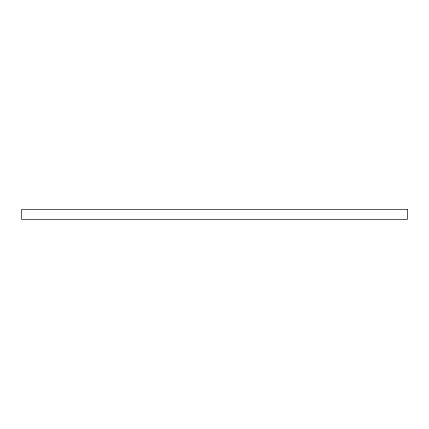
<?xml version="1.0" encoding="UTF-8"?>
<svg xmlns="http://www.w3.org/2000/svg" width="429" height="429" viewBox="0 0 429 429"><rect width="100%" height="100%" fill="white"/><g stroke="black" fill="none" stroke-linecap="round" stroke-linejoin="round"><path stroke-width="0.64" d="M407.55 209.674L21.45 209.674L21.45 219.326L407.55 219.326L407.55 209.674"/></g></svg>
